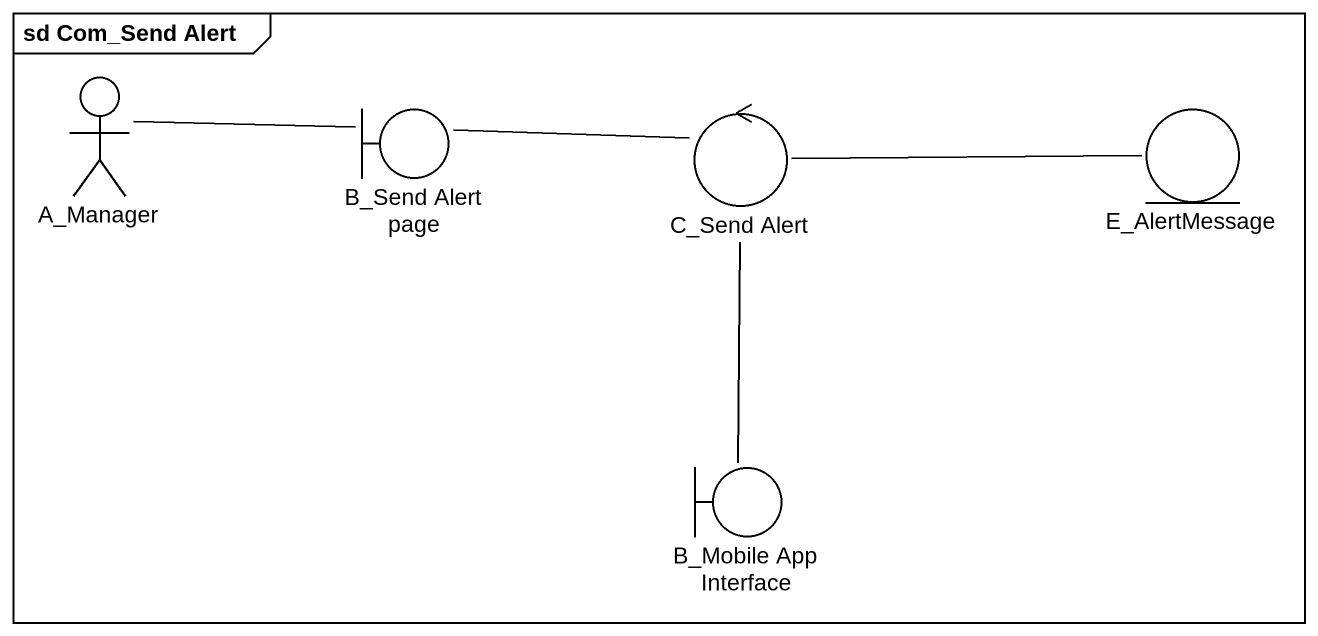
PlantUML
@startuml
mainframe sd Com_Send Alert
actor A_Manager
boundary "B_Send Alert page" as B_Send_Alert_page
control "C_Send Alert" as C_Send_Alert
entity E_AlertMessage
boundary "B_Mobile App Interface" as B_Mobile_App_Interface
A_Manager -right- B_Send_Alert_page
B_Send_Alert_page -right- C_Send_Alert
C_Send_Alert -right- E_AlertMessage
C_Send_Alert -- B_Mobile_App_Interface
@enduml
